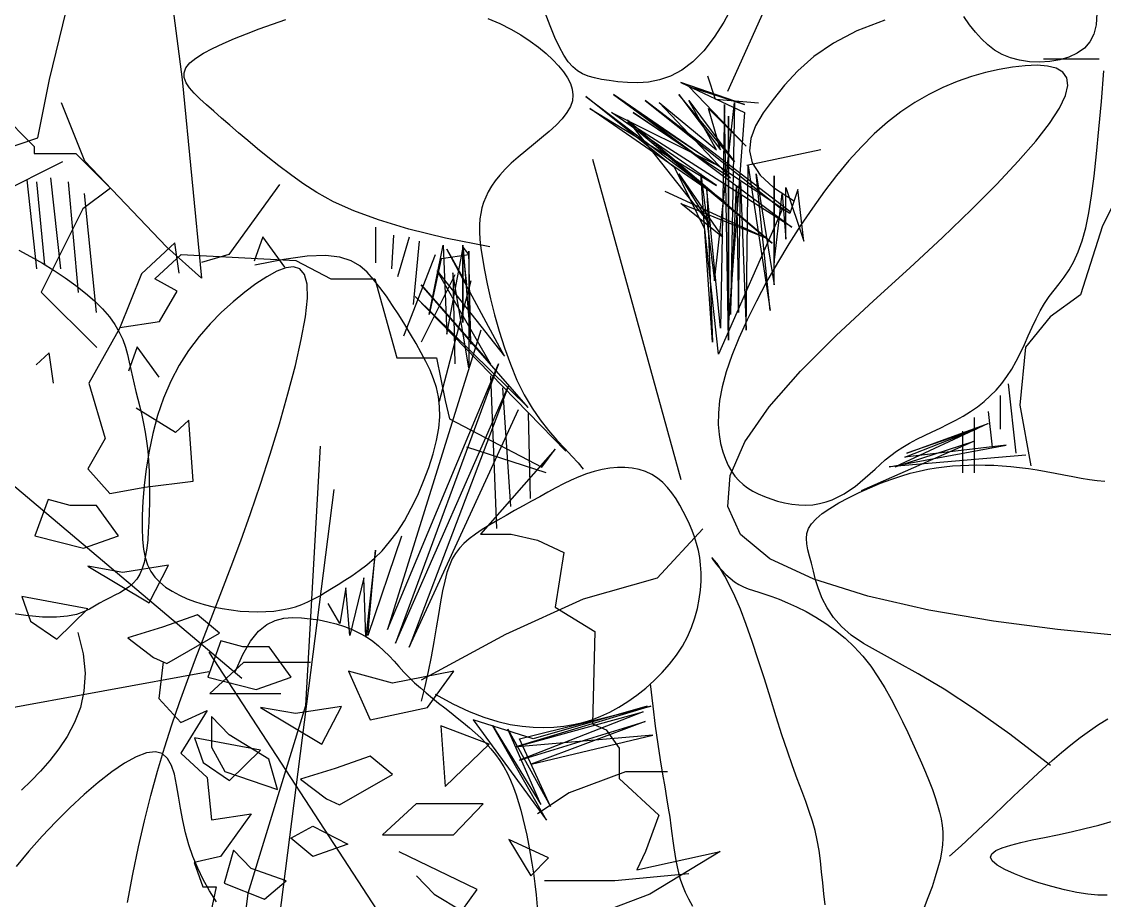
# Model space of a CAD drawing. Header units: metres. Extents: x 10 to 239, y 2 to 253.
# Drawn here: x 82.689 to 85.689, y 57.347 to 59.781 of the extents above; entities that cross this region are included whole.
import ezdxf

# ---------------------------------------------------------------- set-up
doc = ezdxf.new("R2010")
doc.units = ezdxf.units.M
doc.header["$MEASUREMENT"] = 0
doc.layers.add('1', color=7, linetype='Continuous')
doc.layers.add('cot200', color=9, linetype='Continuous')
doc.layers.add('barrera', color=7, linetype='Continuous', lineweight=0, true_color=0x9dbb63)
doc.layers.add('bloques ARBOLES', color=7, linetype='Continuous', true_color=0xb8d897)

# ---------------------------------------------------------------- blocks, each defined once
blk = doc.blocks.new('A$C6F4E7DED')
for p, q in [((849.21, 1241.7), (943.33, 1033.65)), ((1359.76, 1176.43), (1342.65, 1042.48)), ((1439.63, 1042.48), (1416.81, 1136.53)), ((939.2, 1096.8), (945.88, 1084.58)), ((672.66, 1090.83), (673.21, 1082.5)), ((765.95, 1082.6), (770.21, 1088.54)), ((1073.05, 1081.72), (1076.67, 1091.42)), ((1118.75, 1087.13), (1109.99, 1083.4)), ((1276.52, 1083.08), (1266.74, 1086.54)), ((673.21, 1082.5), (674.93, 1075.64)), ((761.68, 1077.13), (765.95, 1082.6)), ((828.09, 1085.86), (848.59, 1078.09)), ((945.88, 1084.58), (953.05, 1073.4)), ((1069.63, 1073.32), (1073.05, 1081.72)), ((1101.89, 1079.38), (1094.45, 1075.12)), ((1109.99, 1083.4), (1101.89, 1079.38)), ((1286.08, 1079.53), (1276.52, 1083.08)), ((1295.39, 1075.97), (1286.08, 1079.53)), ((674.93, 1075.64), (677.82, 1070.03)), ((752.64, 1067.79), (757.28, 1072.19)), ((757.28, 1072.19), (761.68, 1077.13)), ((848.59, 1078.09), (865.7, 1069.1)), ((953.05, 1073.4), (960.63, 1063.59)), ((1066.35, 1066.18), (1069.63, 1073.32)), ((1087.67, 1070.68), (1081.53, 1066.14)), ((1094.45, 1075.12), (1087.67, 1070.68)), ((1304.3, 1072.41), (1295.39, 1075.97)), ((1312.64, 1068.84), (1304.3, 1072.41)), ((677.82, 1070.03), (681.87, 1065.48)), ((681.87, 1065.48), (687.05, 1061.8)), ((742.15, 1060.84), (747.63, 1064)), ((747.63, 1064), (752.64, 1067.79)), ((865.7, 1069.1), (879.9, 1059.24)), ((960.63, 1063.59), (968.53, 1055.5)), ((1063.13, 1060.25), (1066.35, 1066.18)), ((1081.53, 1066.14), (1076.03, 1061.55)), ((1320.25, 1065.28), (1312.64, 1068.84)), ((1326.94, 1061.72), (1320.25, 1065.28)), ((670.96, 1057.4), (711.82, 1057.4)), ((687.05, 1061.8), (693.15, 1058.95)), ((693.15, 1058.95), (699.94, 1056.92)), ((699.94, 1056.92), (707.19, 1055.68)), ((707.19, 1055.68), (714.66, 1055.22)), ((714.66, 1055.22), (722.12, 1055.52)), ((722.12, 1055.52), (729.33, 1056.57)), ((729.33, 1056.57), (736.07, 1058.35)), ((736.07, 1058.35), (742.15, 1060.84)), ((879.9, 1059.24), (891.67, 1048.86)), ((968.53, 1055.5), (976.64, 1049.36)), ((1056.59, 1051.68), (1059.9, 1055.46)), ((1059.9, 1055.46), (1063.13, 1060.25)), ((1071.16, 1056.97), (1066.93, 1052.46)), ((1076.03, 1061.55), (1071.16, 1056.97)), ((1332.54, 1058.16), (1326.94, 1061.72)), ((1336.88, 1054.59), (1332.54, 1058.16)), ((1339.8, 1051.03), (1336.88, 1054.59)), ((669.4, 1026.44), (667.55, 1048.9)), ((694.66, 1043.83), (697.59, 1047.99)), ((697.59, 1047.99), (702.42, 1050.77)), ((702.42, 1050.77), (708.82, 1052.35)), ((708.82, 1052.35), (716.51, 1052.88)), ((716.51, 1052.88), (725.18, 1052.53)), ((725.18, 1052.53), (734.51, 1051.45)), ((734.51, 1051.45), (744.26, 1049.78)), ((744.26, 1049.78), (754.31, 1047.51)), ((754.31, 1047.51), (764.56, 1044.6)), ((891.67, 1048.86), (901.48, 1038.31)), ((976.64, 1049.36), (984.86, 1045)), ((1049.34, 1046.54), (1053.1, 1048.75)), ((1053.1, 1048.75), (1056.59, 1051.68)), ((1063.33, 1048.06), (1060.41, 1043.77)), ((1066.93, 1052.46), (1063.33, 1048.06)), ((1341.16, 1047.46), (1339.8, 1051.03)), ((1341.08, 1043.85), (1341.16, 1047.46)), ((693.9, 1038.13), (694.66, 1043.83)), ((764.56, 1044.6), (774.95, 1041)), ((774.95, 1041), (785.39, 1036.67)), ((930.87, 1024.25), (977.33, 1040.21)), ((977.33, 1040.21), (930.87, 1018.44)), ((951.89, 1027.95), (957.59, 1045.05)), ((984.86, 1045), (993.07, 1042.17)), ((993.07, 1042.17), (1001.15, 1040.6)), ((1001.15, 1040.6), (1008.98, 1040.03)), ((1008.98, 1040.03), (1016.46, 1040.21)), ((1016.46, 1040.21), (1023.45, 1040.86)), ((1023.45, 1040.86), (1029.85, 1041.73)), ((1029.85, 1041.73), (1035.57, 1042.62)), ((1035.57, 1042.62), (1040.66, 1043.62)), ((1040.66, 1043.62), (1045.22, 1044.87)), ((1045.22, 1044.87), (1049.34, 1046.54)), ((1058.25, 1039.55), (1056.89, 1035.36)), ((1060.41, 1043.77), (1058.25, 1039.55)), ((1342.65, 1042.48), (1328.39, 897.13)), ((1337.24, 1036.37), (1339.72, 1040.17)), ((1339.72, 1040.17), (1341.08, 1043.85)), ((1448.18, 999.73), (1439.63, 1042.48)), ((695.64, 1030.73), (693.9, 1038.13)), ((785.39, 1036.67), (795.8, 1031.56)), ((795.8, 1031.56), (806.11, 1025.63)), ((901.48, 1038.31), (909.82, 1027.95)), ((929.42, 993.78), (971.53, 1037.3)), ((971.53, 1037.3), (930.87, 1024.25)), ((938.13, 982.18), (978.79, 1031.5)), ((978.79, 1031.5), (948.3, 990.88)), ((952.65, 980.73), (1026.7, 1031.5)), ((1026.7, 1031.5), (957.01, 980.73)), ((1056.89, 1035.36), (1056.4, 1031.16)), ((1056.4, 1031.16), (1056.83, 1026.94)), ((1329.57, 1028.25), (1333.8, 1032.41)), ((1333.8, 1032.41), (1337.24, 1036.37)), ((671.15, 1006.17), (669.4, 1026.44)), ((700.13, 1021.49), (695.64, 1030.73)), ((806.11, 1025.63), (816.23, 1018.85)), ((897.48, 945.91), (1003.47, 1027.15)), ((1003.47, 1027.15), (903.29, 947.36)), ((909.82, 1027.95), (916.98, 1018.05)), ((920.51, 1025.1), (951.89, 1027.95)), ((971.53, 1027.15), (938.13, 982.18)), ((952.65, 895.13), (938.13, 1025.7)), ((938.13, 1025.7), (941.04, 870.47)), ((941.04, 970.57), (993.3, 1025.7)), ((942.49, 851.61), (945.39, 1024.25)), ((1047.02, 1030.05), (945.39, 953.16)), ((945.39, 1024.25), (948.3, 860.32)), ((951.2, 990.88), (971.53, 1027.15)), ((993.3, 1025.7), (951.2, 990.88)), ((981.69, 977.82), (1047.02, 1030.05)), ((1056.83, 1026.94), (1058.27, 1022.65)), ((1319.35, 1019.21), (1324.7, 1023.87)), ((1324.7, 1023.87), (1329.57, 1028.25)), ((1413.96, 982.63), (1431.07, 1025.38)), ((707.4, 1010.39), (700.13, 1021.49)), ((816.23, 1018.85), (826.1, 1011.18)), ((1004.92, 1015.54), (896.03, 934.3)), ((897.48, 944.46), (1004.92, 1015.54)), ((916.98, 1018.05), (922.62, 1008.56)), ((957.01, 1021.35), (929.42, 993.78)), ((930.87, 1018.44), (942.49, 864.67)), ((1012.18, 1018.44), (941.04, 970.57)), ((942.49, 864.67), (942.49, 1015.54)), ((942.49, 1015.54), (942.49, 851.61)), ((945.39, 953.16), (1044.12, 1021.35)), ((948.3, 990.88), (957.01, 1021.35)), ((1044.12, 1021.35), (951.2, 964.77)), ((951.2, 964.77), (1028.15, 1018.44)), ((1028.15, 1018.44), (952.65, 980.73)), ((957.01, 980.73), (1012.18, 1018.44)), ((1058.27, 1022.65), (1060.75, 1018.26)), ((1060.75, 1018.26), (1064.3, 1013.74)), ((1313.67, 1014.25), (1319.35, 1019.21)), ((717.47, 997.43), (707.4, 1010.39)), ((826.1, 1011.18), (835.73, 1002.64)), ((896.03, 934.3), (1016.53, 1011.19)), ((910.55, 922.7), (1016.53, 1012.64)), ((1016.53, 1011.19), (910.55, 922.7)), ((922.62, 1008.56), (926.2, 999.37)), ((1016.53, 1012.64), (955.56, 935.75)), ((1064.3, 1013.74), (1068.74, 1009.13)), ((1068.74, 1009.13), (1073.85, 1004.45)), ((1301.27, 1003.49), (1307.65, 1009)), ((1307.65, 1009), (1313.67, 1014.25)), ((672.88, 987.99), (671.15, 1006.17)), ((835.73, 1002.64), (845.14, 993.28)), ((926.2, 999.37), (927.2, 990.37)), ((1073.85, 1004.45), (1079.41, 999.73)), ((1079.41, 999.73), (1085.19, 995.02)), ((1294.52, 997.74), (1301.27, 1003.49)), ((1559.42, 962.68), (1448.18, 999.73)), ((730.33, 982.59), (717.47, 997.43)), ((845.14, 993.28), (854.36, 983.13)), ((1085.19, 995.02), (1090.97, 990.34)), ((1279.78, 985.64), (1287.36, 991.78)), ((1287.36, 991.78), (1294.52, 997.74)), ((674.65, 971.77), (672.88, 987.99)), ((874.88, 990.9), (929.07, 979.5)), ((927.2, 990.37), (925.09, 981.43)), ((1042.08, 984.27), (977.39, 749.54)), ((1090.97, 990.34), (1096.52, 985.72)), ((1096.52, 985.72), (1101.63, 981.21)), ((1271.75, 979.34), (1279.78, 985.64)), ((745.98, 965.88), (730.33, 982.59)), ((854.36, 983.13), (863.4, 972.24)), ((927.97, 979.27), (912, 873.37)), ((925.09, 981.43), (919.34, 972.44)), ((929.42, 858.86), (927.97, 979.27)), ((959.91, 932.85), (981.69, 977.82)), ((1101.63, 981.21), (1106.12, 976.82)), ((1106.12, 976.82), (1109.99, 972.55)), ((1263.26, 972.89), (1271.75, 979.34)), ((1354.06, 919.93), (1413.96, 982.63)), ((1430.32, 982.18), (1491.3, 951.71)), ((676.52, 957.41), (674.65, 971.77)), ((863.4, 972.24), (872.29, 960.65)), ((922.16, 973.47), (909.09, 892.23)), ((909.09, 892.23), (909.09, 972.02)), ((909.09, 972.02), (909.09, 908.19)), ((919.34, 972.44), (909.44, 963.29)), ((912, 873.37), (922.16, 973.47)), ((933.78, 967.67), (929.42, 858.86)), ((935.23, 871.92), (933.78, 967.67)), ((978.79, 973.47), (946.84, 927.05)), ((962.81, 973.47), (952.65, 895.13)), ((954.1, 850.16), (962.81, 973.47)), ((955.56, 935.75), (978.79, 973.47)), ((1109.99, 972.55), (1113.29, 968.37)), ((1113.29, 968.37), (1116.07, 964.28)), ((1254.16, 966.34), (1263.26, 972.89)), ((1425.96, 967.67), (1418.71, 886.43)), ((1439.03, 970.57), (1431.77, 903.84)), ((1449.19, 967.67), (1443.39, 906.74)), ((1456.45, 969.12), (1449.19, 903.84)), ((656.33, 959.49), (668.46, 935.26)), ((764.43, 947.3), (745.98, 965.88)), ((872.29, 960.65), (881.05, 948.39)), ((900.38, 963.32), (887.32, 924.15)), ((887.32, 924.15), (891.67, 961.87)), ((891.67, 961.87), (897.48, 944.46)), ((909.44, 963.29), (894.84, 953.85)), ((900.38, 925.6), (900.38, 963.32)), ((916.35, 927.05), (988.95, 960.42)), ((936.68, 964.77), (935.23, 871.92)), ((941.04, 870.47), (936.68, 964.77)), ((948.3, 860.32), (958.46, 961.87)), ((958.46, 961.87), (954.1, 850.16)), ((1116.07, 964.28), (1118.39, 960.26)), ((1118.39, 960.26), (1120.28, 956.29)), ((1231.67, 953.03), (1243.87, 959.71)), ((1243.87, 959.71), (1254.16, 966.34)), ((1271.34, 965.53), (1308.42, 914.23)), ((678.57, 944.79), (676.52, 957.41)), ((903.29, 958.96), (900.38, 925.6)), ((909.09, 908.19), (903.29, 958.96)), ((977.33, 951.71), (916.35, 927.05)), ((946.84, 927.05), (977.33, 951.71)), ((1120.28, 956.29), (1121.81, 952.35)), ((1121.81, 952.35), (1123.02, 948.43)), ((1216.85, 946.32), (1231.67, 953.03)), ((1414.35, 958.96), (1405.64, 871.92)), ((680.85, 933.8), (678.57, 944.79)), ((785.67, 926.84), (764.43, 947.3)), ((881.05, 948.39), (889.72, 935.51)), ((903.29, 947.36), (949.75, 841.46)), ((1123.02, 948.43), (1123.96, 944.48)), ((1123.96, 944.48), (1124.6, 940.37)), ((1198.72, 939.63), (1216.85, 946.32)), ((1124.6, 940.37), (1124.93, 935.92)), ((1124.93, 935.92), (1124.93, 930.97)), ((1176.56, 932.98), (1198.72, 939.63)), ((668.46, 935.26), (684.62, 884.78)), ((683.44, 924.31), (680.85, 933.8)), ((889.72, 935.51), (898.27, 922.07)), ((949.75, 841.46), (959.91, 932.85)), ((1124.93, 930.97), (1124.56, 925.35)), ((1149.66, 926.41), (1176.56, 932.98)), ((1187.86, 928.5), (1189.31, 903.84)), ((1200.92, 934.3), (1200.92, 908.19)), ((686.38, 916.2), (683.44, 924.31)), ((809.7, 904.49), (785.67, 926.84)), ((898.27, 922.07), (906.61, 908.24)), ((1117.32, 919.93), (1149.66, 926.41)), ((1124.56, 925.35), (1123.83, 918.89)), ((1137.04, 921.25), (1131.23, 848.71)), ((1137.04, 919.8), (1132.68, 913.99)), ((1134.14, 892.23), (1137.04, 919.8)), ((1137.04, 864.67), (1137.04, 921.25)), ((1151.56, 921.25), (1148.66, 855.96)), ((1161.72, 870.47), (1151.56, 921.25)), ((1168.98, 924.15), (1173.34, 877.72)), ((1176.24, 927.05), (1184.95, 898.03)), ((1328.39, 897.13), (1354.06, 919.93)), ((689.62, 909.24), (686.38, 916.2)), ((1106.55, 840.01), (1148.66, 918.34)), ((1123.83, 918.89), (1122.69, 911.42)), ((1131.23, 848.71), (1132.68, 916.89)), ((1132.68, 916.89), (1132.68, 831.3)), ((1132.68, 913.99), (1153.01, 911.09)), ((1148.66, 918.34), (1134.14, 892.23)), ((1148.66, 855.96), (1137.04, 918.34)), ((1137.04, 918.34), (1137.04, 864.67)), ((1157.37, 913.99), (1180.6, 854.51)), ((1218.87, 909.82), (1227.07, 912.35)), ((1227.07, 912.35), (1237.62, 913.5)), ((1237.62, 913.5), (1251.11, 913.04)), ((1251.11, 913.04), (1268.15, 910.76)), ((1298.93, 603.85), (1669.06, 916.06)), ((1308.42, 914.23), (1328.39, 908.53)), ((1453.55, 912.85), (1444.9, 907.91)), ((1462.3, 917.5), (1453.55, 912.85)), ((693.07, 903.21), (689.62, 909.24)), ((836.2, 880.37), (809.7, 904.49)), ((906.61, 908.24), (914.58, 894.23)), ((1122.69, 911.42), (1121.12, 902.78)), ((1153.01, 911.09), (1161.72, 870.47)), ((1207.13, 901.45), (1212.42, 906.11)), ((1212.42, 906.11), (1218.87, 909.82)), ((1256.36, 903.81), (1260.97, 905.35)), ((1260.97, 905.35), (1266.67, 904.67)), ((1266.67, 904.67), (1273.28, 902.13)), ((1268.15, 910.76), (1289.31, 906.45)), ((1444.9, 907.91), (1436.43, 902.71)), ((696.67, 897.86), (693.07, 903.21)), ((700.34, 892.95), (696.67, 897.86)), ((1155.91, 902.39), (1106.55, 840.01)), ((1116.71, 834.2), (1155.91, 902.39)), ((1121.12, 902.78), (1119.12, 892.89)), ((1132.68, 831.3), (1144.3, 900.94)), ((1144.3, 900.94), (1142.85, 834.2)), ((1142.85, 899.49), (1167.53, 850.16)), ((1197.72, 890.09), (1202.39, 896.04)), ((1202.39, 896.04), (1207.13, 901.45)), ((1251.13, 892.7), (1253.02, 899.71)), ((1253.02, 899.71), (1256.36, 903.81)), ((1273.28, 902.13), (1280.62, 898.07)), ((1280.62, 898.07), (1288.51, 892.84)), ((1428.26, 897.3), (1420.5, 891.74)), ((1436.43, 902.71), (1428.26, 897.3)), ((703.99, 888.25), (700.34, 892.95)), ((707.56, 883.52), (703.99, 888.25)), ((914.58, 894.23), (922.06, 880.23)), ((1089.13, 802.29), (1167.53, 892.23)), ((1119.12, 892.89), (1116.66, 881.95)), ((1167.53, 892.23), (1116.71, 834.2)), ((1131.23, 895.13), (1154.46, 806.64)), ((1193.06, 883.72), (1197.72, 890.09)), ((1250.86, 882.43), (1251.13, 892.7)), ((1288.51, 892.84), (1296.78, 886.73)), ((1420.5, 891.74), (1413.28, 886.06)), ((684.62, 884.78), (706.85, 868.63)), ((710.97, 878.53), (707.56, 883.52)), ((863.51, 854.97), (836.2, 880.37)), ((922.06, 880.23), (928.9, 866.44)), ((1061.54, 770.37), (1171.89, 883.53)), ((1171.89, 883.53), (1089.13, 802.29)), ((1116.66, 881.95), (1113.74, 870.28)), ((1188.44, 877.03), (1193.06, 883.72)), ((1252.32, 868.73), (1250.86, 882.43)), ((1296.78, 886.73), (1305.26, 879.79)), ((1406.68, 880.32), (1400.84, 874.56)), ((1413.28, 886.06), (1406.68, 880.32)), ((714.15, 873.08), (710.97, 878.53)), ((717.17, 867.25), (714.15, 873.08)), ((1183.91, 870.13), (1188.44, 877.03)), ((1305.26, 879.79), (1313.78, 872.06)), ((1400.84, 874.56), (1395.87, 868.82)), ((706.85, 868.63), (725.04, 846.42)), ((720.07, 861.14), (717.17, 867.25)), ((928.9, 866.44), (934.96, 853.07)), ((1113.74, 870.28), (1110.37, 858.19)), ((1179.52, 863.11), (1183.91, 870.13)), ((1255.34, 852.05), (1252.32, 868.73)), ((1313.78, 872.06), (1322.16, 863.52)), ((1395.87, 868.82), (1391.83, 863.16)), ((722.92, 854.86), (720.07, 861.14)), ((1110.37, 858.19), (1106.52, 845.97)), ((1123.97, 858.86), (1192.21, 639.81)), ((1175.29, 856.08), (1179.52, 863.11)), ((1322.16, 863.52), (1330.25, 854.2)), ((1388.62, 857.55), (1386.11, 852.01)), ((1391.83, 863.16), (1388.62, 857.55)), ((725.78, 848.52), (722.92, 854.86)), ((728.72, 842.25), (725.78, 848.52)), ((889.66, 828.88), (863.51, 854.97)), ((934.96, 853.07), (940.11, 840.3)), ((1167.54, 842.41), (1171.29, 849.14)), ((1171.29, 849.14), (1175.29, 856.08)), ((1259.67, 833.03), (1255.34, 852.05)), ((1330.25, 854.2), (1337.86, 844.1)), ((1386.11, 852.01), (1384.15, 846.51)), ((725.04, 846.42), (729.08, 804.02)), ((731.8, 836.15), (728.72, 842.25)), ((1106.52, 845.97), (1102.2, 833.94)), ((1164.1, 835.93), (1167.54, 842.41)), ((1337.86, 844.1), (1344.84, 833.22)), ((1382.61, 841.05), (1381.33, 835.62)), ((1384.15, 846.51), (1382.61, 841.05)), ((735.08, 830.34), (731.8, 836.15)), ((940.11, 840.3), (944.19, 828.35)), ((1102.2, 833.94), (1097.41, 822.39)), ((1192.21, 639.81), (1110.91, 834.2)), ((1110.91, 834.2), (1186.4, 629.65)), ((1161.03, 829.61), (1164.1, 835.93)), ((1265.08, 812.29), (1259.67, 833.03)), ((1344.84, 833.22), (1351, 821.59)), ((1381.33, 835.62), (1380.19, 830.2)), ((738.62, 824.9), (735.08, 830.34)), ((742.42, 819.83), (738.62, 824.9)), ((912.66, 802.72), (889.66, 828.88)), ((944.19, 828.35), (947.13, 817.37)), ((1116.71, 825.5), (1112.36, 713.79)), ((1158.41, 823.31), (1161.03, 829.61)), ((1379.04, 824.8), (1377.78, 819.38)), ((1380.19, 830.2), (1379.04, 824.8)), ((737.77, 819.7), (731.97, 768.92)), ((746.48, 815.12), (742.42, 819.83)), ((947.13, 817.37), (948.99, 807.34)), ((1097.41, 822.39), (1092.12, 811.64)), ((1108, 816.79), (1102.2, 729.75)), ((1186.4, 629.65), (1103.65, 818.24)), ((1103.65, 818.24), (1176.24, 626.75)), ((1154.83, 810.21), (1156.32, 816.89)), ((1156.32, 816.89), (1158.41, 823.31)), ((1351, 821.59), (1356.24, 809.25)), ((1377.78, 819.38), (1376.4, 813.93)), ((743.58, 810.99), (743.58, 786.33)), ((750.79, 810.74), (746.48, 815.12)), ((755.36, 806.66), (750.79, 810.74)), ((1092.12, 811.64), (1086.38, 801.91)), ((1154.02, 803.12), (1154.83, 810.21)), ((1271.31, 790.46), (1265.08, 812.29)), ((1356.24, 809.25), (1360.57, 796.42)), ((1376.4, 813.93), (1374.97, 808.37)), ((729.08, 804.02), (721, 759.61)), ((760.18, 802.87), (755.36, 806.66)), ((765.24, 799.33), (760.18, 802.87)), ((930.55, 777.07), (912.66, 802.72)), ((948.99, 807.34), (949.91, 798.23)), ((1086.38, 801.91), (1080.35, 793.19)), ((1176.24, 626.75), (1096.39, 800.84)), ((1153.96, 795.49), (1154.02, 803.12)), ((1373.54, 802.68), (1372.14, 796.8)), ((1374.97, 808.37), (1373.54, 802.68)), ((752.29, 799.39), (749.39, 773.27)), ((762.45, 795.03), (762.45, 754.41)), ((770.55, 796.03), (765.24, 799.33)), ((776.08, 792.94), (770.55, 796.03)), ((781.77, 790.02), (776.08, 792.94)), ((949.91, 798.23), (950.01, 789.97)), ((1080.35, 793.19), (1074.22, 785.4)), ((1089.13, 797.93), (1087.68, 735.55)), ((1154.72, 787.17), (1153.96, 795.49)), ((1360.57, 796.42), (1364.07, 783.33)), ((1372.14, 796.8), (1370.82, 790.69)), ((811.82, 768.92), (752.29, 790.68)), ((752.29, 790.68), (820.53, 758.77)), ((813.27, 766.02), (761, 786.33)), ((761, 786.33), (811.82, 768.92)), ((787.55, 787.21), (781.77, 790.02)), ((793.32, 784.48), (787.55, 787.21)), ((950.01, 789.97), (949.42, 782.53)), ((1074.22, 785.4), (1068.18, 778.43)), ((1156.36, 778.09), (1154.72, 787.17)), ((1278.12, 768.17), (1271.31, 790.46)), ((1370.82, 790.69), (1369.64, 784.29)), ((820.53, 758.77), (762.45, 777.62)), ((762.45, 777.62), (845.21, 741.36)), ((771.17, 784.88), (771.17, 754.41)), ((799.01, 781.78), (793.32, 784.48)), ((804.54, 779.05), (799.01, 781.78)), ((809.84, 776.26), (804.54, 779.05)), ((941.33, 752.54), (930.55, 777.07)), ((949.42, 782.53), (948.26, 775.85)), ((1068.18, 778.43), (1062.43, 772.22)), ((1158.8, 768.42), (1156.36, 778.09)), ((1364.07, 783.33), (1366.83, 770.26)), ((1368.63, 777.57), (1367.84, 770.49)), ((1369.64, 784.29), (1368.63, 777.57)), ((824.89, 758.77), (739.22, 774.72)), ((739.22, 774.72), (813.27, 766.02)), ((814.81, 773.36), (809.84, 776.26)), ((819.41, 770.3), (814.81, 773.36)), ((823.68, 767.13), (819.41, 770.3)), ((946.67, 769.88), (944.76, 764.57)), ((948.26, 775.85), (946.67, 769.88)), ((1062.43, 772.22), (1057.16, 766.67)), ((1076.06, 754.41), (1134.14, 773.27)), ((1366.83, 770.26), (1368.9, 757.45)), ((1367.84, 770.49), (1367.25, 763.13)), ((724.71, 767.47), (824.89, 758.77)), ((827.68, 763.87), (823.68, 767.13)), ((831.48, 760.56), (827.68, 763.87)), ((944.76, 764.57), (942.64, 759.87)), ((1052.58, 761.69), (1048.86, 757.2)), ((1057.16, 766.67), (1052.58, 761.69)), ((1161.96, 758.39), (1158.8, 768.42)), ((1285.27, 746.05), (1278.12, 768.17)), ((1367.25, 763.13), (1366.85, 755.59)), ((703.26, 754.14), (696.78, 752.88)), ((709.8, 755.38), (703.26, 754.14)), ((716.36, 756.55), (709.8, 755.38)), ((722.88, 757.59), (716.36, 756.55)), ((729.33, 758.46), (722.88, 757.59)), ((735.71, 759.14), (729.33, 758.46)), ((742.01, 759.66), (735.71, 759.14)), ((748.24, 760), (742.01, 759.66)), ((754.41, 760.19), (748.24, 760)), ((760.51, 760.23), (754.41, 760.19)), ((766.55, 760.11), (760.51, 760.23)), ((772.53, 759.86), (766.55, 760.11)), ((778.48, 759.47), (772.53, 759.86)), ((784.42, 758.91), (778.48, 759.47)), ((790.44, 758.13), (784.42, 758.91)), ((796.58, 757.1), (790.44, 758.13)), ((802.91, 755.78), (796.58, 757.1)), ((809.48, 754.12), (802.91, 755.78)), ((816.36, 752.1), (809.48, 754.12)), ((835.15, 757.24), (831.48, 760.56)), ((838.75, 753.94), (835.15, 757.24)), ((842.35, 750.7), (838.75, 753.94)), ((940.31, 755.72), (937.75, 752.06)), ((942.64, 759.87), (940.31, 755.72)), ((994.46, 750.65), (998.63, 753.36)), ((998.63, 753.36), (1003.16, 755.47)), ((1003.16, 755.47), (1008, 757.01)), ((1008, 757.01), (1013.1, 758)), ((1013.1, 758), (1018.41, 758.46)), ((1018.41, 758.46), (1023.88, 758.41)), ((1023.88, 758.41), (1029.46, 757.89)), ((1029.46, 757.89), (1035.11, 756.91)), ((1035.11, 756.91), (1040.76, 755.5)), ((1040.76, 755.5), (1046.39, 753.7)), ((1046.39, 753.7), (1052, 751.54)), ((1165.73, 748.25), (1161.96, 758.39)), ((1366.85, 755.59), (1366.63, 747.95)), ((1368.9, 757.45), (1370.38, 745.16)), ((672.38, 748.81), (666.88, 748.29)), ((678.16, 749.57), (672.38, 748.81)), ((684.18, 750.54), (678.16, 749.57)), ((690.4, 751.66), (684.18, 750.54)), ((696.78, 752.88), (690.4, 751.66)), ((823.61, 749.66), (816.36, 752.1)), ((831.23, 746.79), (823.61, 749.66)), ((839.07, 743.54), (831.23, 746.79)), ((846.02, 747.56), (842.35, 750.7)), ((849.81, 744.55), (846.02, 747.56)), ((931.84, 745.98), (928.44, 743.44)), ((934.94, 748.83), (931.84, 745.98)), ((937.75, 752.06), (934.94, 748.83)), ((943.04, 729.73), (941.33, 752.54)), ((987.1, 743.75), (990.62, 747.42)), ((990.62, 747.42), (994.46, 750.65)), ((1052, 751.54), (1057.62, 749.06)), ((1057.62, 749.06), (1063.27, 746.32)), ((1063.27, 746.32), (1068.99, 743.36)), ((1170.04, 738.21), (1165.73, 748.25)), ((1292.52, 724.73), (1285.27, 746.05)), ((1366.63, 747.95), (1366.55, 740.31)), ((846.89, 740.01), (839.07, 743.54)), ((854.5, 736.27), (846.89, 740.01)), ((853.74, 741.72), (849.81, 744.55)), ((857.82, 739.12), (853.74, 741.72)), ((862.05, 736.79), (857.82, 739.12)), ((920.64, 739.05), (916.21, 737.11)), ((924.72, 741.15), (920.64, 739.05)), ((928.44, 743.44), (924.72, 741.15)), ((980.88, 735.4), (983.86, 739.72)), ((983.86, 739.72), (987.1, 743.75)), ((1068.99, 743.36), (1074.79, 740.22)), ((1074.79, 740.22), (1080.7, 736.95)), ((1174.77, 728.52), (1170.04, 738.21)), ((1366.55, 740.31), (1366.6, 732.76)), ((1370.38, 745.16), (1371.33, 733.63)), ((861.66, 732.39), (854.5, 736.27)), ((868.17, 728.46), (861.66, 732.39)), ((866.44, 734.77), (862.05, 736.79)), ((871, 733.13), (866.44, 734.77)), ((875.73, 731.89), (871, 733.13)), ((880.64, 731.12), (875.73, 731.89)), ((885.72, 730.83), (880.64, 731.12)), ((890.92, 731), (885.72, 730.83)), ((896.16, 731.58), (890.92, 731)), ((901.38, 732.53), (896.16, 731.58)), ((906.51, 733.8), (901.38, 732.53)), ((911.48, 735.34), (906.51, 733.8)), ((916.21, 737.11), (911.48, 735.34)), ((933.69, 709.23), (943.04, 729.73)), ((975.61, 726.25), (978.14, 730.89)), ((978.14, 730.89), (980.88, 735.4)), ((1080.7, 736.95), (1086.75, 733.6)), ((1086.75, 733.6), (1092.94, 730.2)), ((1092.94, 730.2), (1099.19, 726.77)), ((1366.6, 732.76), (1366.77, 725.4)), ((1371.33, 733.63), (1371.83, 723.13)), ((873.81, 724.56), (868.17, 728.46)), ((878.37, 720.77), (873.81, 724.56)), ((971.1, 716.91), (973.27, 721.57)), ((973.27, 721.57), (975.61, 726.25)), ((1099.19, 726.77), (1105.4, 723.32)), ((1105.4, 723.32), (1111.47, 719.85)), ((1179.85, 719.41), (1174.77, 728.52)), ((1299.65, 704.69), (1292.52, 724.73)), ((1366.77, 725.4), (1367.03, 718.33)), ((1371.83, 723.13), (1371.94, 713.84)), ((881.68, 717.14), (878.37, 720.77)), ((883.85, 713.59), (881.68, 717.14)), ((969.12, 712.24), (971.1, 716.91)), ((1111.47, 719.85), (1117.3, 716.39)), ((1117.3, 716.39), (1122.78, 712.94)), ((1185.16, 711.12), (1179.85, 719.41)), ((1367.03, 718.33), (1367.37, 711.61)), ((1371.94, 713.84), (1371.63, 705.71)), ((885.03, 710.02), (883.85, 713.59)), ((885.39, 706.33), (885.03, 710.02)), ((885.08, 702.41), (885.39, 706.33)), ((912.09, 691.52), (933.69, 709.23)), ((961.24, 713.41), (994.77, 677.33)), ((965.8, 702.67), (967.34, 707.51)), ((967.34, 707.51), (969.12, 712.24)), ((1122.78, 712.94), (1127.82, 709.51)), ((1127.82, 709.51), (1132.32, 706.11)), ((1132.32, 706.11), (1136.2, 702.72)), ((1182.05, 707.99), (1206.73, 635.45)), ((1190.64, 703.82), (1185.16, 711.12)), ((1367.37, 711.61), (1367.84, 705.29)), ((1371.63, 705.71), (1370.88, 698.6)), ((883.11, 693.48), (884.27, 698.16)), ((884.27, 698.16), (885.08, 702.41)), ((964.53, 697.67), (965.8, 702.67)), ((1136.2, 702.72), (1139.51, 699.23)), ((1139.51, 699.23), (1142.34, 695.5)), ((1196.2, 697.46), (1190.64, 703.82)), ((1206.73, 635.45), (1200.92, 697.83)), ((1200.92, 697.83), (1208.18, 634)), ((1306.63, 685.87), (1299.65, 704.69)), ((1367.84, 705.29), (1368.48, 699.39)), ((1368.48, 699.39), (1369.33, 693.91)), ((1370.88, 698.6), (1369.63, 692.41)), ((880.1, 676.53), (912.09, 691.52)), ((881.77, 688.25), (883.11, 693.48)), ((950.88, 687.96), (952.89, 690.57)), ((953.56, 690.28), (951.94, 688.19)), ((952.89, 690.57), (954.22, 692.01)), ((954.55, 691.73), (953.56, 690.28)), ((954.22, 692.01), (954.79, 692.37)), ((954.79, 692.37), (954.55, 691.73)), ((962.87, 686.99), (963.54, 692.46)), ((963.54, 692.46), (964.53, 697.67)), ((1142.34, 695.5), (1144.76, 691.37)), ((1144.76, 691.37), (1146.84, 686.71)), ((1201.81, 691.93), (1196.2, 697.46)), ((1207.4, 687.11), (1201.81, 691.93)), ((1369.63, 692.41), (1367.86, 687)), ((1369.33, 693.91), (1370.45, 688.89)), ((878.68, 676.1), (880.34, 682.43)), ((880.34, 682.43), (881.77, 688.25)), ((947.22, 682.86), (944.33, 679.98)), ((945.19, 678.91), (948.29, 684.1)), ((949.79, 685.65), (947.22, 682.86)), ((948.29, 684.1), (950.88, 687.96)), ((951.94, 688.19), (949.79, 685.65)), ((962.53, 681.2), (962.87, 686.99)), ((1146.84, 686.71), (1148.67, 681.38)), ((1212.91, 682.88), (1207.4, 687.11)), ((1218.29, 679.15), (1212.91, 682.88)), ((1313.43, 668.04), (1306.63, 685.87)), ((1365.52, 682.27), (1362.59, 678.07)), ((1367.86, 687), (1365.52, 682.27)), ((1370.45, 688.89), (1371.87, 684.33)), ((1371.87, 684.33), (1373.65, 680.26)), ((840.41, 664.05), (880.1, 676.53)), ((876.59, 669.42), (878.68, 676.1)), ((938.03, 674.76), (934.79, 672.72)), ((941.23, 677.22), (938.03, 674.76)), ((944.33, 679.98), (941.23, 677.22)), ((941.67, 672.31), (945.19, 678.91)), ((962.55, 675.07), (962.53, 681.2)), ((962.98, 668.64), (962.55, 675.07)), ((994.77, 677.33), (1048.93, 661.87)), ((1148.67, 681.38), (1150.32, 675.22)), ((1150.32, 675.22), (1151.88, 668.1)), ((1208.18, 634), (1209.63, 677.52)), ((1209.63, 677.52), (1219.8, 635.45)), ((1223.48, 675.79), (1218.29, 679.15)), ((1228.43, 672.7), (1223.48, 675.79)), ((1359.02, 674.3), (1354.79, 670.85)), ((1362.59, 678.07), (1359.02, 674.3)), ((1373.65, 680.26), (1375.84, 676.7)), ((1375.84, 676.7), (1378.46, 673.64)), ((873.86, 662.51), (876.59, 669.42)), ((920.23, 667), (915.78, 665.58)), ((924.27, 668.31), (920.23, 667)), ((927.99, 669.62), (924.27, 668.31)), ((931.47, 671.05), (927.99, 669.62)), ((934.79, 672.72), (931.47, 671.05)), ((937.82, 664.23), (941.67, 672.31)), ((963.86, 661.98), (962.98, 668.64)), ((1151.88, 668.1), (1153.41, 659.92)), ((1219.8, 635.45), (1222.7, 670.27)), ((1222.7, 670.27), (1227.06, 644.16)), ((1233.1, 669.77), (1228.43, 672.7)), ((1237.55, 667.02), (1233.1, 669.77)), ((1241.87, 664.45), (1237.55, 667.02)), ((1320.06, 650.98), (1313.43, 668.04)), ((1349.96, 667.69), (1344.64, 664.84)), ((1354.79, 670.85), (1349.96, 667.69)), ((1378.46, 673.64), (1381.45, 671.02)), ((1381.45, 671.02), (1384.74, 668.73)), ((1384.74, 668.73), (1388.26, 666.69)), ((1388.26, 666.69), (1391.93, 664.8)), ((795.66, 653.89), (840.41, 664.05)), ((870.3, 655.54), (873.86, 662.51)), ((899.26, 659.37), (892.65, 656.37)), ((905.36, 661.87), (899.26, 659.37)), ((910.85, 663.9), (905.36, 661.87)), ((915.78, 665.58), (910.85, 663.9)), ((933.73, 654.57), (937.82, 664.23)), ((965.21, 655.16), (963.86, 661.98)), ((1048.93, 661.87), (1105.67, 636.1)), ((1153.41, 659.92), (1154.96, 650.83)), ((1227.06, 644.16), (1235.77, 658.67)), ((1246.15, 662.09), (1241.87, 664.45)), ((1250.47, 659.95), (1246.15, 662.09)), ((1254.9, 658.06), (1250.47, 659.95)), ((1332.8, 660.04), (1326.46, 658.09)), ((1338.89, 662.29), (1332.8, 660.04)), ((1344.64, 664.84), (1338.89, 662.29)), ((1391.93, 664.8), (1395.67, 662.97)), ((1395.67, 662.97), (1399.41, 661.09)), ((1399.41, 661.09), (1403.08, 659.09)), ((1403.08, 659.09), (1406.67, 656.9)), ((748.52, 645.83), (795.66, 653.89)), ((865.69, 648.63), (870.3, 655.54)), ((885.68, 652.86), (878.49, 648.82)), ((892.65, 656.37), (885.68, 652.86)), ((929.46, 643.34), (933.73, 654.57)), ((967.09, 648.23), (965.21, 655.16)), ((1154.96, 650.83), (1156.59, 640.99)), ((1259.54, 656.43), (1254.9, 658.06)), ((1264.48, 655.09), (1259.54, 656.43)), ((1269.77, 654.03), (1264.48, 655.09)), ((1275.38, 653.28), (1269.77, 654.03)), ((1281.28, 652.83), (1275.38, 653.28)), ((1287.41, 652.68), (1281.28, 652.83)), ((1293.73, 652.83), (1287.41, 652.68)), ((1300.19, 653.28), (1293.73, 652.83)), ((1306.75, 654.03), (1300.19, 653.28)), ((1313.35, 655.09), (1306.75, 654.03)), ((1319.94, 656.44), (1313.35, 655.09)), ((1326.46, 658.09), (1319.94, 656.44)), ((1326.5, 634.49), (1320.06, 650.98)), ((1406.67, 656.9), (1410.46, 654.67)), ((1410.46, 654.67), (1414.8, 652.55)), ((1414.8, 652.55), (1420.05, 650.73)), ((1420.05, 650.73), (1426.56, 649.38)), ((1457.16, 649.88), (1472.09, 652.11)), ((701.64, 639.69), (748.52, 645.83)), ((859.84, 641.93), (865.69, 648.63)), ((871.22, 644.24), (864.01, 639.1)), ((878.49, 648.82), (871.22, 644.24)), ((925.09, 630.84), (929.46, 643.34)), ((969.54, 641.27), (967.09, 648.23)), ((1229.78, 643.83), (1223.77, 641.91)), ((1235.99, 645.43), (1229.78, 643.83)), ((1242.35, 646.71), (1235.99, 645.43)), ((1248.8, 647.66), (1242.35, 646.71)), ((1255.26, 648.28), (1248.8, 647.66)), ((1261.7, 648.5), (1255.26, 648.28)), ((1268.08, 648), (1261.7, 648.5)), ((1274.37, 646.4), (1268.08, 648)), ((1280.55, 643.33), (1274.37, 646.4)), ((1286.6, 638.4), (1280.55, 643.33)), ((1426.56, 649.38), (1434.68, 648.68)), ((1434.68, 648.68), (1444.76, 648.78)), ((1444.76, 648.78), (1457.16, 649.88)), ((657.69, 635.25), (701.64, 639.69)), ((843.58, 629.59), (852.55, 635.58)), ((852.55, 635.58), (859.84, 641.93)), ((864.01, 639.1), (857, 633.38)), ((972.59, 634.34), (969.54, 641.27)), ((976.28, 627.51), (972.59, 634.34)), ((1105.67, 636.1), (1167.57, 602.6)), ((1156.59, 640.99), (1158.35, 630.6)), ((1212.62, 637.12), (1207.6, 634.27)), ((1218.03, 639.67), (1212.62, 637.12)), ((1223.77, 641.91), (1218.03, 639.67)), ((1292.5, 631.23), (1286.6, 638.4)), ((1332.74, 618.35), (1326.5, 634.49)), ((1419.1, 637.47), (1415.1, 621.92)), ((832.63, 623.35), (843.58, 629.59)), ((850.34, 627.08), (844.12, 620.19)), ((857, 633.38), (850.34, 627.08)), ((920.66, 617.45), (925.09, 630.84)), ((980.64, 620.83), (976.28, 627.51)), ((1158.35, 630.6), (1160.28, 619.83)), ((1198.77, 627.73), (1194.82, 624.13)), ((1203, 631.13), (1198.77, 627.73)), ((1207.6, 634.27), (1203, 631.13)), ((1298.22, 621.44), (1292.5, 631.23)), ((819.37, 616.16), (832.63, 623.35)), ((844.12, 620.19), (838.36, 612.81)), ((985.59, 614.37), (980.64, 620.83)), ((1322.96, 623.06), (1116.26, 306.06)), ((1160.28, 619.83), (1162.42, 608.88)), ((1191.07, 620.36), (1187.43, 616.49)), ((1194.82, 624.13), (1191.07, 620.36)), ((1303.73, 608.66), (1298.22, 621.44)), ((1415.1, 621.92), (1413.68, 607.64)), ((803.46, 607.26), (819.37, 616.16)), ((838.36, 612.81), (833.01, 605.05)), ((916.21, 603.57), (920.66, 617.45)), ((991.05, 608.17), (985.59, 614.37)), ((1183.82, 612.55), (1180.16, 608.58)), ((1187.43, 616.49), (1183.82, 612.55)), ((1338.77, 602.34), (1332.74, 618.35)), ((784.57, 595.95), (803.46, 607.26)), ((833.01, 605.05), (828.04, 597.02)), ((911.81, 589.56), (916.21, 603.57)), ((996.92, 602.28), (991.05, 608.17)), ((1162.42, 608.88), (1164.84, 597.92)), ((1176.35, 604.65), (1172.34, 600.79)), ((1180.16, 608.58), (1176.35, 604.65)), ((1322.96, 608.66), (1745.98, 531.81)), ((1413.68, 607.64), (1414.48, 594.54)), ((762.37, 581.48), (784.57, 595.95)), ((828.04, 597.02), (823.41, 588.82)), ((1003.11, 596.75), (996.92, 602.28)), ((999.92, 600.02), (997.99, 583.57)), ((1009.53, 591.63), (1003.11, 596.75)), ((1168.14, 596.99), (1163.79, 593.24)), ((1164.84, 597.92), (1167.57, 587.14)), ((1172.34, 600.79), (1168.14, 596.99)), ((1344.59, 586.24), (1338.77, 602.34)), ((823.41, 588.82), (819.08, 580.57)), ((907.49, 575.81), (911.81, 589.56)), ((1016.09, 586.98), (1009.53, 591.63)), ((1022.71, 582.84), (1016.09, 586.98)), ((1157.25, 592.29), (1144.29, 585.32)), ((1159.33, 589.54), (1154.79, 585.88)), ((1163.79, 593.24), (1159.33, 589.54)), ((1414.48, 594.54), (1417.15, 582.54)), ((736.53, 563.13), (762.37, 581.48)), ((819.08, 580.57), (815.03, 572.39)), ((997.99, 583.57), (996.09, 568.88)), ((1095.51, 559.56), (999.32, 583.59)), ((999.32, 583.59), (1098.34, 553.91)), ((1002.15, 583.59), (1085.61, 559.56)), ((1098.34, 553.91), (1004.98, 579.35)), ((1004.98, 579.35), (1095.51, 544.01)), ((1029.3, 579.25), (1022.71, 582.84)), ((1035.9, 576.21), (1029.3, 579.25)), ((1132.43, 579.77), (1121.55, 575.5)), ((1144.29, 585.32), (1132.43, 579.77)), ((1150.21, 582.25), (1145.64, 578.64)), ((1154.79, 585.88), (1150.21, 582.25)), ((1350.19, 569.87), (1344.59, 586.24)), ((1417.15, 582.54), (1421.34, 571.55)), ((671.41, 570.15), (664.64, 574.25)), ((815.03, 572.39), (811.22, 564.37)), ((903.32, 562.7), (907.49, 575.81)), ((1095.51, 544.01), (1003.57, 572.28)), ((1003.57, 572.28), (1087.02, 541.18)), ((1042.53, 573.68), (1035.9, 576.21)), ((1049.25, 571.65), (1042.53, 573.68)), ((1056.09, 570.09), (1049.25, 571.65)), ((1129.46, 573.69), (1075.71, 500.2)), ((1085.61, 559.56), (1129.46, 573.69)), ((1111.52, 572.35), (1102.25, 570.17)), ((1121.55, 575.5), (1111.52, 572.35)), ((1136.63, 571.43), (1132.27, 567.79)), ((1141.1, 575.03), (1136.63, 571.43)), ((1145.64, 578.64), (1141.1, 575.03)), ((1421.34, 571.55), (1426.71, 561.49)), ((678.19, 565.6), (671.41, 570.15)), ((684.98, 560.65), (678.19, 565.6)), ((706.71, 540.16), (736.53, 563.13)), ((811.22, 564.37), (807.62, 556.62)), ((996.09, 568.88), (994.23, 555.81)), ((1063.09, 568.98), (1056.09, 570.09)), ((1070.29, 568.3), (1063.09, 568.98)), ((1077.73, 568.02), (1070.29, 568.3)), ((1104, 566.63), (1072.88, 510.09)), ((1075.71, 500.2), (1115.31, 569.45)), ((1085.46, 568.16), (1077.73, 568.02)), ((1115.31, 569.45), (1079.95, 511.5)), ((1079.95, 511.5), (1104, 566.63)), ((1093.6, 568.83), (1085.46, 568.16)), ((1102.25, 570.17), (1093.6, 568.83)), ((1128.04, 564.1), (1123.97, 560.32)), ((1132.27, 567.79), (1128.04, 564.1)), ((1355.55, 553.11), (1350.19, 569.87)), ((691.8, 555.33), (684.98, 560.65)), ((698.65, 549.67), (691.8, 555.33)), ((807.62, 556.62), (804.23, 549.17)), ((899.34, 550.63), (903.32, 562.7)), ((994.23, 555.81), (992.46, 544.19)), ((1087.02, 541.18), (997.91, 562.39)), ((997.91, 562.39), (1096.92, 553.91)), ((1072.88, 510.09), (1095.51, 559.56)), ((1120.09, 556.44), (1116.43, 552.41)), ((1123.97, 560.32), (1120.09, 556.44)), ((1426.71, 561.49), (1432.89, 552.27)), ((705.53, 543.72), (698.65, 549.67)), ((804.23, 549.17), (801.07, 542.01)), ((895.59, 539.86), (899.34, 550.63)), ((1113, 548.21), (1109.85, 543.81)), ((1116.43, 552.41), (1113, 548.21)), ((1353.34, 545.38), (1357.19, 548.81)), ((1360.68, 535.88), (1355.55, 553.11)), ((1357.19, 548.81), (1362.22, 550.22)), ((1362.22, 550.22), (1368.61, 549.39)), ((1368.61, 549.39), (1376.2, 546.49)), ((1432.89, 552.27), (1439.53, 543.81)), ((712.46, 537.51), (705.53, 543.72)), ((801.07, 542.01), (798.16, 535.17)), ((892.11, 530.28), (895.59, 539.86)), ((992.46, 544.19), (990.78, 533.85)), ((1107, 539.2), (1104.41, 534.37)), ((1109.85, 543.81), (1107, 539.2)), ((1348.3, 533.71), (1350.46, 540.24)), ((1350.46, 540.24), (1353.34, 545.38)), ((1376.2, 546.49), (1384.79, 541.75)), ((1384.79, 541.75), (1394.17, 535.41)), ((1439.53, 543.81), (1446.34, 536.03)), ((719.45, 531.09), (712.46, 537.51)), ((798.16, 535.17), (795.52, 528.64)), ((987.03, 535.6), (1017.98, 535.6)), ((990.78, 533.85), (989.22, 524.64)), ((1017.98, 535.6), (1059.24, 520.13)), ((1104.41, 534.37), (1102.07, 529.33)), ((1346.63, 526.08), (1348.3, 533.71)), ((1365.57, 518.1), (1360.68, 535.88)), ((1394.17, 535.41), (1404.1, 527.72)), ((1446.34, 536.03), (1453.25, 528.83)), ((726.49, 524.47), (719.45, 531.09)), ((733.64, 517.69), (726.49, 524.47)), ((795.52, 528.64), (793.15, 522.46)), ((888.89, 521.67), (892.11, 530.28)), ((989.22, 524.64), (987.82, 516.4)), ((1099.94, 524.1), (1098, 518.68)), ((1102.07, 529.33), (1099.94, 524.1)), ((1345.21, 517.68), (1346.63, 526.08)), ((1404.1, 527.72), (1414.38, 518.92)), ((1453.25, 528.83), (1460.21, 522.11)), ((740.92, 510.73), (733.64, 517.69)), ((791.07, 516.61), (789.3, 511.11)), ((793.15, 522.46), (791.07, 516.61)), ((885.96, 513.8), (888.89, 521.67)), ((987.82, 516.4), (986.6, 508.97)), ((1059.24, 520.13), (1082.46, 504.67)), ((1098, 518.68), (1096.22, 513.08)), ((1343.81, 508.81), (1345.21, 517.68)), ((1370.22, 499.68), (1365.57, 518.1)), ((1414.38, 518.92), (1424.8, 509.26)), ((748.38, 503.62), (740.92, 510.73)), ((789.3, 511.11), (787.85, 505.96)), ((883.33, 506.45), (885.96, 513.8)), ((986.6, 508.97), (985.56, 502.19)), ((1096.22, 513.08), (1094.57, 507.31)), ((1342.19, 499.78), (1343.81, 508.81)), ((1424.8, 509.26), (1435.13, 498.98)), ((756.05, 496.36), (748.38, 503.62)), ((786.73, 501.07), (785.96, 496.32)), ((787.85, 505.96), (786.73, 501.07)), ((881.02, 499.41), (883.33, 506.45)), ((985.56, 502.19), (984.68, 495.97)), ((1093.03, 501.39), (1091.56, 495.3)), ((1094.57, 507.31), (1093.03, 501.39)), ((1340.16, 490.85), (1342.19, 499.78)), ((1374.62, 480.53), (1370.22, 499.68)), ((671.28, 496.51), (661.16, 499.42)), ((681.46, 493.92), (671.28, 496.51)), ((691.58, 491.6), (681.46, 493.92)), ((763.97, 488.96), (756.05, 496.36)), ((785.54, 491.62), (785.48, 486.87)), ((785.96, 496.32), (785.54, 491.62)), ((877.42, 485.34), (879.05, 492.45)), ((879.05, 492.45), (881.02, 499.41)), ((984.68, 495.97), (983.92, 490.24)), ((1091.56, 495.3), (1090.18, 489.03)), ((1435.13, 498.98), (1445.18, 488.3)), ((701.5, 489.47), (691.58, 491.6)), ((711.06, 487.49), (701.5, 489.47)), ((720.13, 485.59), (711.06, 487.49)), ((728.47, 483.72), (720.13, 485.59)), ((735.83, 481.83), (728.47, 483.72)), ((772.17, 481.42), (763.97, 488.96)), ((785.48, 486.87), (785.79, 481.94)), ((876.13, 477.93), (877.42, 485.34)), ((983.21, 484.91), (982.53, 479.91)), ((983.92, 490.24), (983.21, 484.91)), ((1090.18, 489.03), (1088.86, 482.53)), ((1337.66, 482.07), (1340.16, 490.85)), ((1445.18, 488.3), (1454.87, 477.32)), ((741.96, 479.87), (735.83, 481.83)), ((746.62, 477.78), (741.96, 479.87)), ((749.57, 475.53), (746.62, 477.78)), ((780.7, 473.75), (772.17, 481.42)), ((785.79, 481.94), (786.49, 476.74)), ((786.49, 476.74), (787.58, 471.17)), ((875.11, 470.22), (876.13, 477.93)), ((982.53, 479.91), (981.82, 475.14)), ((1087.62, 475.77), (1086.46, 468.71)), ((1088.86, 482.53), (1087.62, 475.77)), ((1334.67, 473.44), (1337.66, 482.07)), ((1378.76, 460.59), (1374.62, 480.53)), ((1454.87, 477.32), (1464.12, 466.11)), ((745.74, 467.27), (749.32, 470.31)), ((749.32, 470.31), (750.55, 473.06)), ((750.55, 473.06), (749.57, 475.53)), ((787.58, 471.17), (789.08, 465.11)), ((874.27, 462.31), (875.11, 470.22)), ((981.05, 470.54), (980.15, 466.02)), ((981.82, 475.14), (981.05, 470.54)), ((1086.46, 468.71), (1085.37, 461.31)), ((1331.17, 464.96), (1334.67, 473.44)), ((724.5, 457.43), (732.91, 460.71)), ((732.91, 460.71), (740.13, 464.03)), ((740.13, 464.03), (745.74, 467.27)), ((789.08, 465.11), (791.02, 458.49)), ((873.49, 454.26), (874.27, 462.31)), ((971.55, 460.86), (1025.72, 455.71)), ((979.09, 461.5), (977.8, 456.93)), ((980.15, 466.02), (979.09, 461.5)), ((1085.37, 461.31), (1084.35, 453.54)), ((1327.15, 456.63), (1331.17, 464.96)), ((1382.65, 439.75), (1378.76, 460.59)), ((705.8, 451.47), (715.32, 454.3)), ((715.32, 454.3), (724.5, 457.43)), ((791.02, 458.49), (793.44, 451.19)), ((872.7, 446.15), (873.49, 454.26)), ((976.21, 452.26), (974.24, 447.44)), ((977.8, 456.93), (976.21, 452.26)), ((1025.72, 455.71), (1077.3, 455.71)), ((1084.35, 453.54), (1083.42, 445.35)), ((1322.59, 448.45), (1327.15, 456.63)), ((665.26, 445.12), (671.98, 445.16)), ((671.98, 445.16), (679.32, 445.83)), ((679.32, 445.83), (687.42, 447.12)), ((687.42, 447.12), (696.36, 449.03)), ((696.36, 449.03), (705.8, 451.47)), ((793.44, 451.19), (796.39, 443.14)), ((871.79, 438.05), (872.7, 446.15)), ((974.24, 447.44), (971.83, 442.42)), ((1083.42, 445.35), (1082.57, 436.73)), ((1317.46, 440.42), (1322.59, 448.45)), ((796.39, 443.14), (799.9, 434.25)), ((971.83, 442.42), (968.91, 437.14))]:
    blk.add_line(p, q)
blk = doc.blocks.new('ARBOL22')
for points in [[(0.4776, 2.089), (0.6005, 2.0795), (0.6477, 2.0323), (0.6477, 2.0228), (0.7044, 2.0228), (0.7517, 1.9756), (0.7139, 1.9473), (0.6572, 1.8339), (0.7328, 1.7583)], [(0.9891, 1.8677), (0.9591, 1.9092), (0.9472, 1.8759)], [(0.8453, 1.8594), (0.8394, 1.9008), (0.794, 1.8588), (0.764, 1.7842), (0.722, 1.7097), (0.7444, 1.6342), (0.7205, 1.5928), (0.7505, 1.5596), (0.7984, 1.568), (0.8643, 1.5762), (0.8582, 1.6591), (0.8402, 1.6424), (0.7864, 1.6755)], [(0.7643, 1.7857), (0.8183, 1.7939), (0.8422, 1.8352), (0.8122, 1.8519), (0.8481, 1.885), (1.0039, 1.8767), (1.0519, 1.8519), (1.1118, 1.8519), (1.1416, 1.7441), (1.1957, 1.7441), (1.2075, 1.6862), (1.2136, 1.6613), (1.3393, 1.5951), (1.3574, 1.62), (1.2555, 1.504), (1.2975, 1.504), (1.3334, 1.4958), (1.3693, 1.4791), (1.3574, 1.4047), (1.4113, 1.3714), (1.4085, 1.2454), (1.4267, 1.2372), (1.4446, 1.2123), (1.4446, 1.171), (1.4985, 1.1212), (1.4805, 1.0715), (1.4685, 1.0466), (1.5823, 1.0715), (1.4864, 1.0135), (1.4206, 0.9886)], [(0.8179, 1.7179), (0.7879, 1.7594), (0.776, 1.7262)], [(0.6741, 1.7097), (0.6681, 1.751), (0.6502, 1.7346)], [(0.2961, 0.2167), (0.4461, 0.5042), (0.6051, 0.5828), (0.6248, 0.7006), (0.782, 0.7399), (0.9196, 0.8578), (0.9393, 1.015), (1.0179, 1.2704), (1.0375, 1.624)], [(0.2513, 0.2291), (0.3889, 0.5182), (0.6248, 0.6613), (0.7231, 0.7203), (0.9393, 0.8185), (0.9786, 0.956), (1.0565, 1.565)], [(0.8234, 1.3299), (0.8175, 1.2803), (0.8475, 1.2472), (0.8834, 1.2637), (0.8475, 1.2057), (0.8834, 1.1726), (0.8893, 1.1146), (0.9432, 1.1229), (0.9013, 1.0649), (0.8654, 1.0567), (0.8773, 1.0235), (0.8954, 1.0235), (0.8834, 0.9656), (0.8414, 0.9573), (0.7996, 0.9489), (0.8654, 0.9241), (0.8954, 0.8745), (0.9372, 0.891), (0.9252, 0.8414), (0.8414, 0.8165), (0.7636, 0.8578), (0.8055, 0.891), (0.8654, 0.9241)], [(1.0241, 1.3291), (0.9326, 1.3291), (0.887, 1.287), (0.9835, 1.287)], [(1.3483, 1.0632), (1.2944, 1.0879), (1.3244, 1.0383)], [(1.1686, 1.0383), (1.1926, 1.0134), (1.2304, 0.991), (1.2511, 1.0198), (1.1447, 1.0714)], [(1.3244, 1.0383), (1.3483, 1.0632)]]:
    blk.add_lwpolyline(points)
for points in [[(0.6666, 1.5513), (0.6487, 1.5016), (0.7146, 1.4851), (0.7625, 1.5016), (0.7325, 1.5431), (0.6966, 1.5431)], [(0.7205, 1.4603), (0.8043, 1.4105), (0.8307, 1.4616), (0.7684, 1.452)], [(0.6785, 1.3609), (0.7205, 1.4023), (0.6307, 1.4189), (0.6426, 1.3856)], [(0.8103, 1.3361), (0.8284, 1.3277), (0.9002, 1.3692), (0.8702, 1.394), (0.8223, 1.3774), (0.7752, 1.3629)], [(0.9679, 1.3506), (0.932, 1.3506), (0.902, 1.3588), (0.8841, 1.3091), (0.95, 1.2926), (0.9979, 1.3091)], [(1.2194, 1.3175), (1.1356, 1.3009), (1.0757, 1.3175), (1.1056, 1.2511), (1.1835, 1.2677)], [(1.0661, 1.2691), (1.0038, 1.2595), (0.9559, 1.2677), (1.0397, 1.218)], [(0.9793, 1.156), (0.9672, 1.1975), (0.9134, 1.2306), (0.8893, 1.2555), (0.8893, 1.214), (0.9073, 1.1808)], [(1.2674, 1.218), (1.2015, 1.2429), (1.2074, 1.16)], [(0.9139, 1.1684), (0.9559, 1.2098), (0.8661, 1.2264), (0.878, 1.1931)], [(1.0638, 1.1352), (1.1356, 1.1767), (1.1056, 1.2015), (1.0577, 1.1849), (1.0106, 1.1704), (1.0457, 1.1436)], [(1.1681, 1.1366), (1.1224, 1.0945), (1.2189, 1.0945), (1.2595, 1.1366)], [(1.0272, 1.1064), (1.0751, 1.0815), (1.0272, 1.0649), (0.9972, 1.0898)], [(0.9432, 1.0484), (0.9193, 1.0733), (0.9064, 1.0287), (0.9613, 1.0069), (0.9911, 1.0318)]]:
    blk.add_lwpolyline(points, close=True)
blk = doc.blocks.new('asddsd')
at = {"layer": 'bloques ARBOLES'}
for name, p, xscale, yscale, zscale in [('A$C6F4E7DED', (69.5842, 46.3755, 1.2423), -0.00378276582045174, 0.00378276582045174, 0.00378276582045174), ('ARBOL22', (62.7788, 46.0015), 2.033276188942182, 2.033276188942182, 2.033276188942182)]:
    blk.add_blockref(name, p, dxfattribs=dict(at, xscale=xscale, yscale=yscale, zscale=zscale))

msp = doc.modelspace()

# ---------------------------------------------------------------- linework, layer by layer
at = {"layer": 'barrera'}
for points, knots in [([(75.73942, 62.39456), (75.90592, 56.61362), (75.56894, 49.9644), (78.41125, 43.31829), (87.62299, 43.14607), (90.20739, 40.93833), (88.83191, 38.80337)], [0, 0, 0, 0, 0.8755826, 1.8755826, 2.8755826, 3.8755826, 3.8755826, 3.8755826, 3.8755826]), ([(90.10427, 41.59228), (90.10054, 41.59937), (90.09678, 41.60643), (89.93855, 41.90036), (89.73541, 42.14874), (89.27878, 42.57262), (89.02506, 42.74985), (88.48436, 43.0573), (88.19676, 43.18766), (87.20305, 43.56395), (86.43212, 43.73837), (84.84876, 44.02664), (84.03139, 44.144), (82.45549, 44.42871), (81.69779, 44.59674), (80.66832, 44.95301), (80.33, 45.09921), (79.68813, 45.4578), (79.38702, 45.6827), (78.8384, 46.20972), (78.59273, 46.51117), (77.90446, 47.57909), (77.55097, 48.49254), (77.19274, 50.0933), (77.10216, 50.6537), (76.96957, 51.84367), (76.9266, 52.47857), (76.82933, 54.75548), (76.8268, 56.67551), (76.7317, 60.20424), (76.69679, 61.24634), (76.64589, 62.39456)], [5.0005813, 5.0005813, 5.0005813, 5.0005813, 5.0039387, 5.0039387, 5.1407367, 5.1407367, 5.2775346, 5.2775346, 5.4143326, 5.4143326, 5.7278842, 5.7278842, 6.0414357, 6.0414357, 6.3549873, 6.3549873, 6.5302849, 6.5302849, 6.7323037, 6.7323037, 6.9343224, 6.9343224, 7.3625573, 7.3625573, 7.5707002, 7.5707002, 7.7788431, 7.7788431, 8.242433, 8.242433, 8.4137974, 8.4137974, 8.4137974, 8.4137974])]:
    msp.add_open_spline(points, degree=3, knots=knots, dxfattribs=at)
at = {"layer": 'cot200'}
msp.add_open_spline([(87.98086, 38.05951), (86.27881, 41.75621), (84.76892, 45.98168), (83.45269, 50.85097), (82.50314, 54.3638), (81.65438, 58.21171), (80.90637, 62.39456)], degree=3, knots=[0.69851692, 0.69851692, 0.69851692, 0.69851692, 0.82848172, 0.82848172, 0.82848172, 0.92224151, 0.92224151, 0.92224151, 0.92224151], dxfattribs=at)

# ---------------------------------------------------------------- block references
at = {"layer": '1', "lineweight": 0}
msp.add_blockref('asddsd', (18.62841, 9.30206), dxfattribs=at)

doc.saveas('drawing.dxf')
